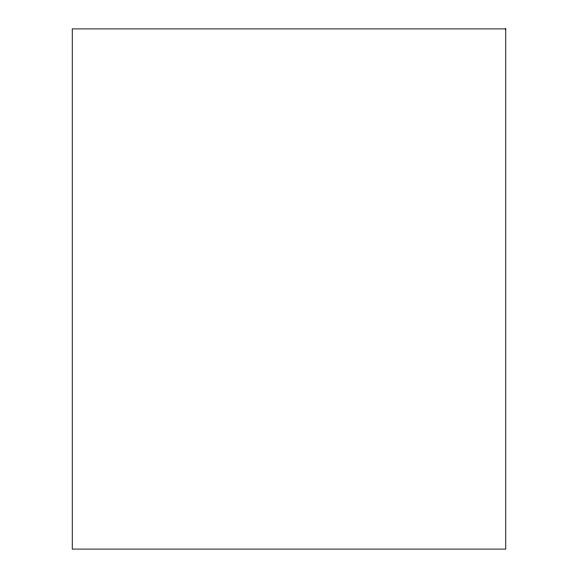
<?xml version="1.0" encoding="UTF-8"?>
<svg xmlns="http://www.w3.org/2000/svg" width="578" height="578" viewBox="0 0 578 578"><rect width="100%" height="100%" fill="white"/><g stroke="black" fill="none" stroke-linecap="round" stroke-linejoin="round"><path stroke-width="0.87" d="M505.75 28.9L72.25 28.9L72.25 549.1L505.75 549.1L505.75 28.9"/></g></svg>
